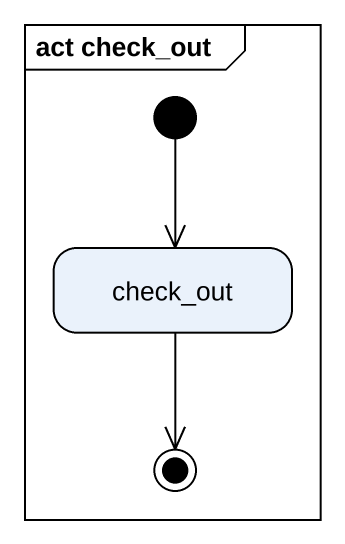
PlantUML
@startuml
mainframe act check_out
hide empty description
state check_out
[*] --> check_out
check_out --> [*]
@enduml
